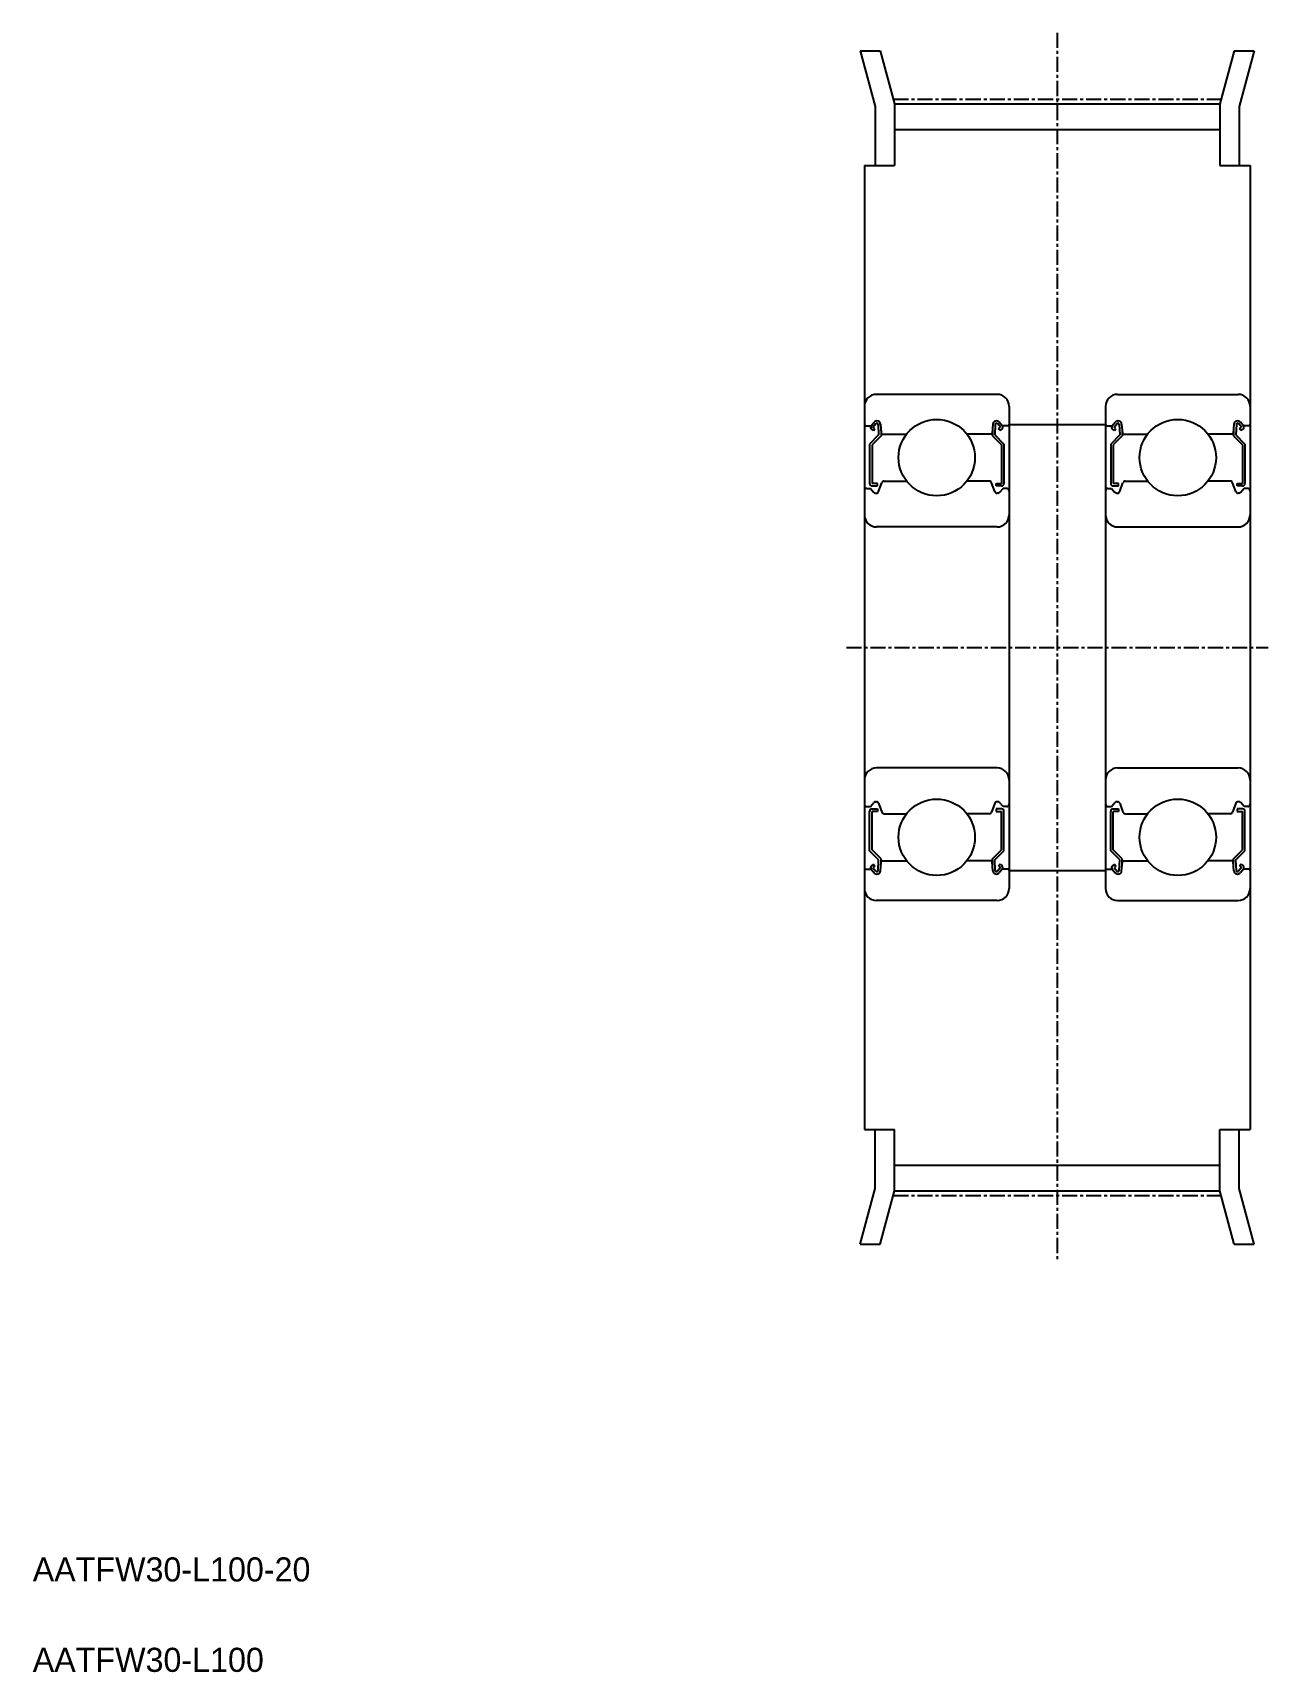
# Model space of a CAD drawing. Extents: x 5 to 107, y 5 to 141.
import ezdxf

# ---------------------------------------------------------------- set-up
doc = ezdxf.new("R2010")
doc.units = 0
doc.linetypes.add('CENTER', pattern=[2, 1.25, -0.25, 0.25, -0.25])
doc.layers.get('0').update_dxf_attribs({"linetype": 'CONTINUOUS'})
doc.layers.add('CENTER', color=1, linetype='CENTER')

msp = doc.modelspace()

# ---------------------------------------------------------------- linework, layer by layer
at = {"color": 7, "linetype": 'CONTINUOUS'}
for p, q in [((73.66, 139.5), (75.32, 139.5)), ((73.66, 139.5), (74.9, 134.89)), ((75.32, 139.5), (76.5, 135.1)), ((104.68, 139.5), (103.5, 135.1)), ((104.68, 139.5), (106.34, 139.5)), ((106.34, 139.5), (105.1, 134.89)), ((74.9, 134.89), (74.9, 130)), ((76.5, 135.1), (76.5, 130)), ((76.5, 135.1), (103.5, 135.1)), ((103.5, 135.1), (103.5, 130)), ((105.1, 134.89), (105.1, 130)), ((76.5, 132.97), (103.5, 132.97)), ((74, 130), (74, 50)), ((74, 130), (76.5, 130)), ((103.5, 130), (106, 130)), ((106, 130), (106, 50)), ((86, 108.5), (94, 108.5)), ((86, 71.5), (94, 71.5)), ((74, 50), (76.5, 50)), ((74.9, 45.11), (74.9, 50)), ((76.5, 44.9), (76.5, 50)), ((103.5, 50), (106, 50)), ((103.5, 44.9), (103.5, 50)), ((105.1, 45.11), (105.1, 50)), ((76.5, 47.03), (103.5, 47.03)), ((73.66, 40.5), (74.9, 45.11)), ((75.32, 40.5), (76.5, 44.9)), ((76.5, 44.9), (103.5, 44.9)), ((104.68, 40.5), (103.5, 44.9)), ((106.34, 40.5), (105.1, 45.11)), ((73.66, 40.5), (75.32, 40.5)), ((104.68, 40.5), (106.34, 40.5))]:
    msp.add_line(p, q, dxfattribs=at)
for p, q in [((85, 111), (75, 111)), ((95, 111), (105, 111)), ((74, 110), (74, 70)), ((86, 110), (86, 70)), ((94, 110), (94, 70)), ((106, 110), (106, 70)), ((74.1, 108.4), (74.56, 108.4)), ((75.18, 107.63), (74.43, 106.88)), ((74.56, 108.4), (74.81, 108.7)), ((74.74, 107.99), (74.58, 108.12)), ((75.38, 107.55), (74.63, 106.8)), ((74.71, 108.27), (74.96, 108.57)), ((74.87, 108.14), (74.71, 108.27)), ((74.74, 107.99), (74.87, 108.14)), ((75.14, 108.51), (75.18, 107.63)), ((75.34, 108.53), (75.4, 107.79)), ((75.38, 108.02), (75.38, 107.55)), ((75.5, 107.7), (77.49, 107.7)), ((84.5, 107.7), (82.51, 107.7)), ((84.66, 108.53), (84.6, 107.79)), ((84.62, 108.02), (84.62, 107.55)), ((84.62, 107.55), (85.37, 106.8)), ((84.86, 108.51), (84.82, 107.63)), ((84.82, 107.63), (85.57, 106.88)), ((85.29, 108.27), (85.04, 108.57)), ((85.13, 108.14), (85.29, 108.27)), ((85.26, 107.99), (85.13, 108.14)), ((85.44, 108.4), (85.19, 108.7)), ((85.26, 107.99), (85.42, 108.12)), ((85.9, 108.4), (85.44, 108.4)), ((94.1, 108.4), (94.56, 108.4)), ((95.18, 107.63), (94.43, 106.88)), ((94.56, 108.4), (94.81, 108.7)), ((94.74, 107.99), (94.58, 108.12)), ((95.38, 107.55), (94.63, 106.8)), ((94.71, 108.27), (94.96, 108.57)), ((94.87, 108.14), (94.71, 108.27)), ((94.74, 107.99), (94.87, 108.14)), ((95.14, 108.51), (95.18, 107.63)), ((95.34, 108.53), (95.4, 107.79)), ((95.38, 108.02), (95.38, 107.55)), ((95.5, 107.7), (97.49, 107.7)), ((104.5, 107.7), (102.51, 107.7)), ((104.66, 108.53), (104.6, 107.79)), ((104.62, 108.02), (104.62, 107.55)), ((104.62, 107.55), (105.37, 106.8)), ((104.86, 108.51), (104.82, 107.63)), ((104.82, 107.63), (105.57, 106.88)), ((105.29, 108.27), (105.04, 108.57)), ((105.13, 108.14), (105.29, 108.27)), ((105.26, 107.99), (105.13, 108.14)), ((105.44, 108.4), (105.19, 108.7)), ((105.26, 107.99), (105.42, 108.12)), ((105.9, 108.4), (105.44, 108.4)), ((74.43, 106.88), (74.43, 103.6)), ((74.63, 106.8), (74.63, 103.6)), ((85.37, 106.8), (85.37, 103.6)), ((85.57, 106.88), (85.57, 103.6)), ((94.43, 106.88), (94.43, 103.6)), ((94.63, 106.8), (94.63, 103.6)), ((105.37, 106.8), (105.37, 103.6)), ((105.57, 106.88), (105.57, 103.6)), ((75.08, 103.6), (74.63, 103.6)), ((74.63, 103.4), (75.08, 103.4)), ((75.08, 103.4), (75.08, 103.6)), ((75.18, 102.93), (75.45, 103.67)), ((75.64, 103.8), (77.49, 103.8)), ((84.36, 103.8), (82.51, 103.8)), ((84.82, 102.93), (84.55, 103.67)), ((84.92, 103.4), (84.92, 103.6)), ((84.92, 103.6), (85.37, 103.6)), ((85.37, 103.4), (84.92, 103.4)), ((95.08, 103.6), (94.63, 103.6)), ((94.63, 103.4), (95.08, 103.4)), ((95.08, 103.4), (95.08, 103.6)), ((95.18, 102.93), (95.45, 103.67)), ((95.64, 103.8), (97.49, 103.8)), ((104.36, 103.8), (102.51, 103.8)), ((104.82, 102.93), (104.55, 103.67)), ((104.92, 103.4), (104.92, 103.6)), ((104.92, 103.6), (105.37, 103.6)), ((105.37, 103.4), (104.92, 103.4)), ((74.2, 103.2), (74.5, 103.2)), ((74.5, 103.2), (74.78, 102.87)), ((74.93, 102.8), (74.99, 102.8)), ((85.07, 102.8), (85.01, 102.8)), ((85.5, 103.2), (85.22, 102.87)), ((85.8, 103.2), (85.5, 103.2)), ((94.2, 103.2), (94.5, 103.2)), ((94.5, 103.2), (94.78, 102.87)), ((94.93, 102.8), (94.99, 102.8)), ((105.07, 102.8), (105.01, 102.8)), ((105.5, 103.2), (105.22, 102.87)), ((105.8, 103.2), (105.5, 103.2)), ((85, 100), (75, 100)), ((95, 100), (105, 100)), ((85, 80), (75, 80)), ((95, 80), (105, 80)), ((74.2, 76.8), (74.5, 76.8)), ((74.43, 73.12), (74.43, 76.4)), ((74.5, 76.8), (74.78, 77.13)), ((74.63, 76.6), (75.08, 76.6)), ((74.63, 73.2), (74.63, 76.4)), ((75.08, 76.4), (74.63, 76.4)), ((74.93, 77.2), (74.99, 77.2)), ((75.08, 76.6), (75.08, 76.4)), ((75.18, 77.07), (75.45, 76.33)), ((75.64, 76.2), (77.49, 76.2)), ((84.36, 76.2), (82.51, 76.2)), ((84.82, 77.07), (84.55, 76.33)), ((84.92, 76.6), (84.92, 76.4)), ((85.37, 76.6), (84.92, 76.6)), ((84.92, 76.4), (85.37, 76.4)), ((85.07, 77.2), (85.01, 77.2)), ((85.5, 76.8), (85.22, 77.13)), ((85.37, 73.2), (85.37, 76.4)), ((85.8, 76.8), (85.5, 76.8)), ((85.57, 73.12), (85.57, 76.4)), ((94.2, 76.8), (94.5, 76.8)), ((94.43, 73.12), (94.43, 76.4)), ((94.5, 76.8), (94.78, 77.13)), ((94.63, 76.6), (95.08, 76.6)), ((95.08, 76.4), (94.63, 76.4)), ((94.63, 73.2), (94.63, 76.4)), ((94.93, 77.2), (94.99, 77.2)), ((95.08, 76.6), (95.08, 76.4)), ((95.18, 77.07), (95.45, 76.33)), ((95.64, 76.2), (97.49, 76.2)), ((104.36, 76.2), (102.51, 76.2)), ((104.82, 77.07), (104.55, 76.33)), ((104.92, 76.6), (104.92, 76.4)), ((105.37, 76.6), (104.92, 76.6)), ((104.92, 76.4), (105.37, 76.4)), ((105.07, 77.2), (105.01, 77.2)), ((105.5, 76.8), (105.22, 77.13)), ((105.37, 73.2), (105.37, 76.4)), ((105.8, 76.8), (105.5, 76.8)), ((105.57, 73.12), (105.57, 76.4)), ((75.18, 72.37), (74.43, 73.12)), ((75.38, 72.45), (74.63, 73.2)), ((75.14, 71.49), (75.18, 72.37)), ((75.34, 71.47), (75.4, 72.21)), ((75.38, 71.98), (75.38, 72.45)), ((75.5, 72.3), (77.49, 72.3)), ((84.5, 72.3), (82.51, 72.3)), ((84.66, 71.47), (84.6, 72.21)), ((84.62, 72.45), (85.37, 73.2)), ((84.62, 71.98), (84.62, 72.45)), ((84.82, 72.37), (85.57, 73.12)), ((84.86, 71.49), (84.82, 72.37)), ((95.18, 72.37), (94.43, 73.12)), ((95.38, 72.45), (94.63, 73.2)), ((95.14, 71.49), (95.18, 72.37)), ((95.34, 71.47), (95.4, 72.21)), ((95.38, 71.98), (95.38, 72.45)), ((95.5, 72.3), (97.49, 72.3)), ((104.5, 72.3), (102.51, 72.3)), ((104.66, 71.47), (104.6, 72.21)), ((104.62, 72.45), (105.37, 73.2)), ((104.62, 71.98), (104.62, 72.45)), ((104.82, 72.37), (105.57, 73.12)), ((104.86, 71.49), (104.82, 72.37)), ((74.1, 71.6), (74.56, 71.6)), ((74.56, 71.6), (74.81, 71.3)), ((74.74, 72.01), (74.58, 71.88)), ((74.87, 71.86), (74.71, 71.73)), ((74.71, 71.73), (74.96, 71.43)), ((74.74, 72.01), (74.87, 71.86)), ((85.29, 71.73), (85.04, 71.43)), ((85.26, 72.01), (85.13, 71.86)), ((85.13, 71.86), (85.29, 71.73)), ((85.44, 71.6), (85.19, 71.3)), ((85.26, 72.01), (85.42, 71.88)), ((85.9, 71.6), (85.44, 71.6)), ((94.1, 71.6), (94.56, 71.6)), ((94.56, 71.6), (94.81, 71.3)), ((94.74, 72.01), (94.58, 71.88)), ((94.87, 71.86), (94.71, 71.73)), ((94.71, 71.73), (94.96, 71.43)), ((94.74, 72.01), (94.87, 71.86)), ((105.29, 71.73), (105.04, 71.43)), ((105.26, 72.01), (105.13, 71.86)), ((105.13, 71.86), (105.29, 71.73)), ((105.44, 71.6), (105.19, 71.3)), ((105.26, 72.01), (105.42, 71.88)), ((105.9, 71.6), (105.44, 71.6)), ((85, 69), (75, 69)), ((80, 69), (80, 69)), ((82.5, 69), (82.5, 69)), ((95, 69), (105, 69)), ((97.5, 69), (97.5, 69)), ((100, 69), (100, 69))]:
    msp.add_line(p, q)
for centre in [(80, 105.75), (100, 105.75), (80, 74.25), (100, 74.25)]:
    msp.add_circle(centre, 3.17)
for centre, radius, start, end in [((75, 110), 1, 90, 180), ((85, 110), 1, 0, 90), ((95, 110), 1, 90, 180), ((105, 110), 1, 0, 90), ((74.1, 108.5), 0.1, 180, 270), ((74.71, 108.27), 0.2, 140.002, 230.0826), ((75.04, 108.5), 0.3, 4.9967, 140.002), ((75.04, 108.5), 0.1, 2.8198, 140.0002), ((75.5, 107.8), 0.1, 184.9967, 270), ((84.5, 107.8), 0.1, 270, 355.0033), ((84.96, 108.5), 0.3, 39.998, 175.0033), ((84.96, 108.5), 0.1, 39.9998, 177.1802), ((85.29, 108.27), 0.2, 309.9174, 39.998), ((85.9, 108.5), 0.1, 270, 0), ((94.1, 108.5), 0.1, 180, 270), ((94.71, 108.27), 0.2, 140.002, 230.0826), ((95.04, 108.5), 0.3, 4.9967, 140.002), ((95.04, 108.5), 0.1, 2.8198, 140.0002), ((95.5, 107.8), 0.1, 184.9967, 270), ((104.5, 107.8), 0.1, 270, 355.0033), ((104.96, 108.5), 0.3, 39.998, 175.0033), ((104.96, 108.5), 0.1, 39.9998, 177.1802), ((105.29, 108.27), 0.2, 309.9174, 39.998), ((105.9, 108.5), 0.1, 270, 0), ((74.63, 103.6), 0.2, 180, 270), ((75.64, 103.6), 0.2, 90, 159.9914), ((84.36, 103.6), 0.2, 20.0086, 90), ((85.37, 103.6), 0.2, 270, 0), ((94.63, 103.6), 0.2, 180, 270), ((95.64, 103.6), 0.2, 90, 159.9914), ((104.36, 103.6), 0.2, 20.0086, 90), ((105.37, 103.6), 0.2, 270, 0), ((74.2, 103), 0.2, 90, 180), ((74.93, 103), 0.2, 219.9945, 270), ((74.99, 103), 0.2, 270, 339.9914), ((85.01, 103), 0.2, 200.0086, 270), ((85.07, 103), 0.2, 270, 320.0055), ((85.8, 103), 0.2, 0, 90), ((94.2, 103), 0.2, 90, 180), ((94.93, 103), 0.2, 219.9945, 270), ((94.99, 103), 0.2, 270, 339.9914), ((105.01, 103), 0.2, 200.0086, 270), ((105.07, 103), 0.2, 270, 320.0055), ((105.8, 103), 0.2, 0, 90), ((75, 101), 1, 180, 270), ((85, 101), 1, 270, 0), ((95, 101), 1, 180, 270), ((105, 101), 1, 270, 0), ((75, 79), 1, 90, 180), ((85, 79), 1, 0, 90), ((95, 79), 1, 90, 180), ((105, 79), 1, 0, 90), ((74.2, 77), 0.2, 180, 270), ((74.63, 76.4), 0.2, 90, 180), ((74.93, 77), 0.2, 90, 140.0055), ((74.99, 77), 0.2, 20.0086, 90), ((75.64, 76.4), 0.2, 200.0086, 270), ((84.36, 76.4), 0.2, 270, 339.9914), ((85.01, 77), 0.2, 90, 159.9914), ((85.07, 77), 0.2, 39.9945, 90), ((85.37, 76.4), 0.2, 0, 90), ((85.8, 77), 0.2, 270, 0), ((94.2, 77), 0.2, 180, 270), ((94.63, 76.4), 0.2, 90, 180), ((94.93, 77), 0.2, 90, 140.0055), ((94.99, 77), 0.2, 20.0086, 90), ((95.64, 76.4), 0.2, 200.0086, 270), ((104.36, 76.4), 0.2, 270, 339.9914), ((105.01, 77), 0.2, 90, 159.9914), ((105.07, 77), 0.2, 39.9945, 90), ((105.37, 76.4), 0.2, 0, 90), ((105.8, 77), 0.2, 270, 0), ((75.5, 72.2), 0.1, 90, 175.0033), ((84.5, 72.2), 0.1, 4.9967, 90), ((95.5, 72.2), 0.1, 90, 175.0033), ((104.5, 72.2), 0.1, 4.9967, 90), ((74.1, 71.5), 0.1, 90, 180), ((74.71, 71.73), 0.2, 129.9174, 219.998), ((75.04, 71.5), 0.3, 219.998, 355.0033), ((75.04, 71.5), 0.1, 219.9998, 357.1802), ((84.96, 71.5), 0.3, 184.9967, 320.002), ((84.96, 71.5), 0.1, 182.8198, 320.0002), ((85.29, 71.73), 0.2, 320.002, 50.0826), ((85.9, 71.5), 0.1, 0, 90), ((94.1, 71.5), 0.1, 90, 180), ((94.71, 71.73), 0.2, 129.9174, 219.998), ((95.04, 71.5), 0.3, 219.998, 355.0033), ((95.04, 71.5), 0.1, 219.9998, 357.1802), ((104.96, 71.5), 0.3, 184.9967, 320.002), ((104.96, 71.5), 0.1, 182.8198, 320.0002), ((105.29, 71.73), 0.2, 320.002, 50.0826), ((105.9, 71.5), 0.1, 0, 90), ((75, 70), 1, 180, 270), ((85, 70), 1, 270, 0), ((95, 70), 1, 180, 270), ((105, 70), 1, 270, 0)]:
    msp.add_arc(centre, radius, start, end)
at = {"layer": 'CENTER', "color": 1, "linetype": 'CENTER'}
for p, q in [((90, 141), (90, 39)), ((76.4, 135.48), (103.6, 135.48)), ((72.5, 90), (107.5, 90)), ((76.4, 44.52), (103.6, 44.52))]:
    msp.add_line(p, q, dxfattribs=at)

# ---------------------------------------------------------------- texts
at = {"color": 7, "linetype": 'CONTINUOUS'}
for s, p in [('AATFW30-L100-20', (5, 12.5)), ('AATFW30-L100', (5, 5))]:
    msp.add_text(s, height=2, dxfattribs=at).set_placement(p)

doc.saveas('drawing.dxf')
